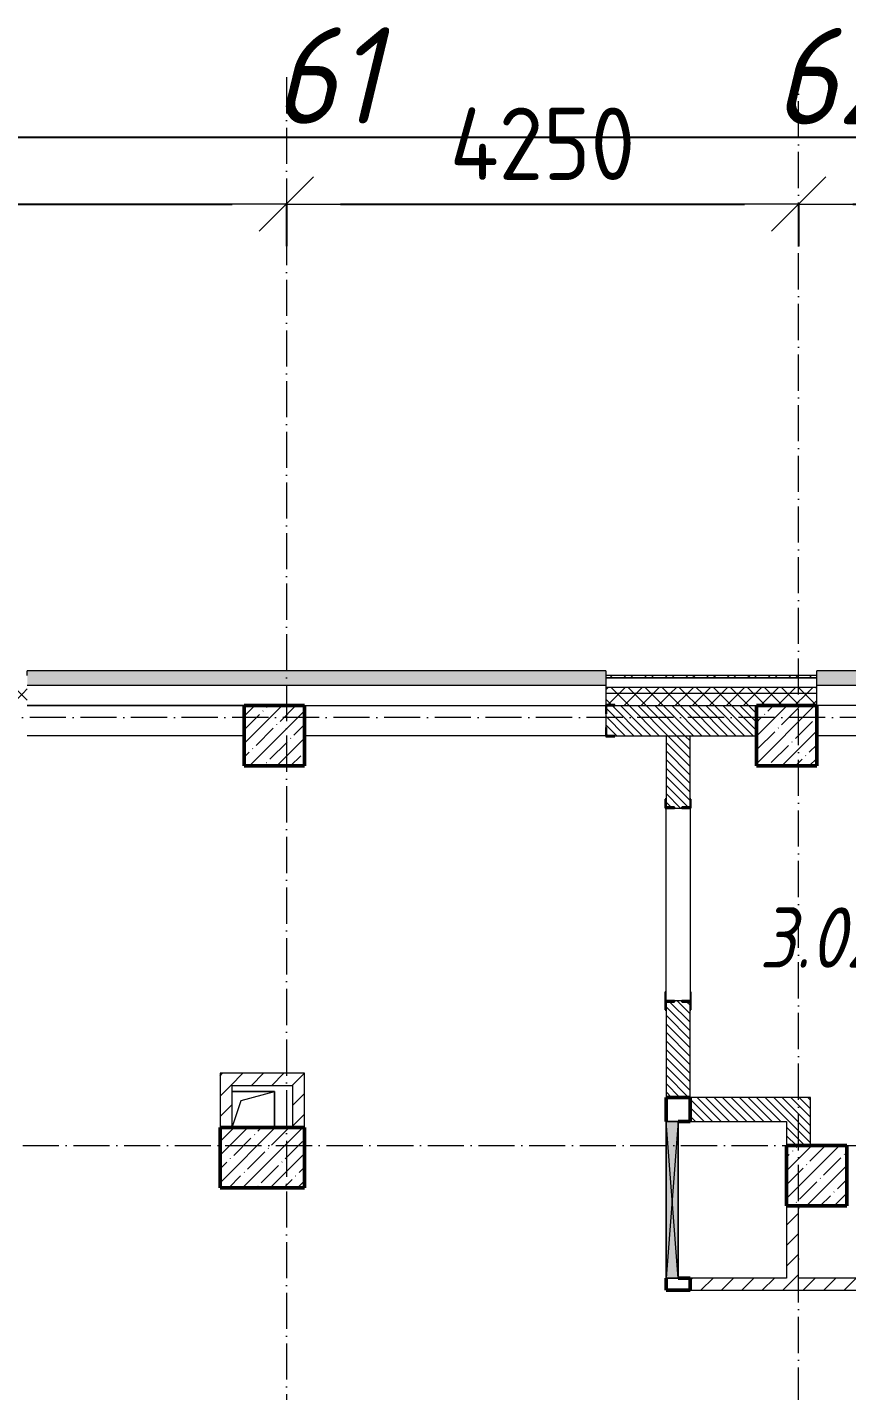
# Model space of a CAD drawing. Header units: millimetres. Extents: x 2294 to 908349, y -83289 to 219220.
# Drawn here: x 252534 to 259334, y 86023 to 97332 of the extents above; entities that cross this region are included whole.
import ezdxf

# ---------------------------------------------------------------- set-up
doc = ezdxf.new("R2010")
doc.units = ezdxf.units.MM
doc.linetypes.add('50_200_ШТРИХ_1Т_ш5_п1_п1_', pattern=[700, 500, -100, 0, -100])
for name, color, linetype, lineweight in [('A-____-____-DIMS', 7, 'Continuous', 9), ('A-DETL-GENF-OTLN', 7, 'Continuous', 9), ('A-FLOR-____-OTLN', 7, 'Continuous', 9), ('A-GENM-____-MCUT', 7, 'Continuous', 25), ('A-GENM-____-OTLN', 7, 'Continuous', 9), ('A-GENM-____-OTLN-1', 7, 'Continuous', 25), ('A-GLAZ-____-OTLN', 7, 'Continuous', 9), ('A-WALL-____-MCUT', 7, 'Continuous', 13), ('A-WALL-____-MCUT-1', 7, 'Continuous', 9), ('A-WALL-____-OTLN', 7, 'Continuous', 9), ('A-WALL-____-PATT-1', 7, 'Continuous', 9), ('A-WALL-FNSH-MCUT-1', 7, 'Continuous', 9), ('I-WALL-____-OTLN', 7, 'Continuous', 9), ('S-COLS-____-MCUT', 7, 'Continuous', 50), ('S-COLS-____-OTLN', 7, 'Continuous', 9), ('S-GRID-____-IDEN', 7, 'Continuous', 9), ('S-GRID-____-OTLN-1', 7, '50_200_ШТРИХ_1Т_ш5_п1_п1_', 9), ('Марки помещений', 7, 'Continuous', 9)]:
    doc.layers.add(name, color=color, linetype=linetype, lineweight=lineweight)
doc.layers.add('A-GLAZ-____-OTLN-1', color=7, linetype='Continuous', lineweight=9, true_color=0xc0c0c0)
doc.styles.add('ISOCPEUR_I_2', font='isocpeui.ttf', dxfattribs={"width": 0.85, "height": 2.3})
doc.styles.add('ISOCPEUR_I_9', font='isocpeui.ttf', dxfattribs={"width": 0.9, "height": 250})
doc.styles.add('СПДС', font='isocpeur.ttf', dxfattribs={"width": 0.9})
doc.dimstyles.new('Размера А3', dxfattribs={"dimtxt": 800, "dimasz": 450, "dimexe": 350, "dimexo": 100, "dimgap": 200, "dimtad": 1, "dimdec": 0, "dimrnd": 10, "dimzin": 0, "dimdsep": 46, "dimtxsty": 'СПДС', "dimblk": 'ARROWHEAD_6', "dimcen": 1, "dimclrd": 5, "dimclre": 5, "dimclrt": 5, "dimazin": 0, "dimtfac": 1, "dimtdec": 0, "dimtmove": 2, "dimatfit": 3, "dimfxl": 1, "dimtolj": 1, "dimtzin": 0, "dimarcsym": 0})
pattern_1 = [(45, (165583.51, 6025.28), (-70.71068, 70.71068), []), (135, (165583.51, 6025.28), (-70.71068, -70.71068), [])]
pattern_2 = [(45, (165583.51, 6025.28), (-84.85281, 84.85281), [])]
pattern_3 = [(135, (165583.507, 6025.276), (-35.35534, -35.35534), [])]

# ---------------------------------------------------------------- blocks, each defined once
blk = doc.blocks.new('ARROWHEAD_6')
at = {"color": 0, "linetype": 'Continuous'}
for p, q in [((-0.5, -0.5), (0.5, 0.5)), ((0, 0), (-1, 0))]:
    blk.add_line(p, q, dxfattribs=at)
blk = doc.blocks.new('*D2675')
at = {"layer": 'A-____-____-DIMS', "color": 0, "lineweight": -2, "transparency": 16777216}
for p, q in [((248734, 95872), (248734, 95516)), ((249184, 95866), (254234, 95866)), ((254684, 95872), (254684, 95516))]:
    blk.add_line(p, q, dxfattribs=at)
at = {"layer": 'Defpoints', "color": 0, "transparency": 16777216}
for p in [(248734, 95972), (254684, 95972), (254684, 95866)]:
    blk.add_point(p, dxfattribs=at)
at = {"layer": 'A-____-____-DIMS', "color": 0, "lineweight": -2, "transparency": 16777216, "xscale": 450, "yscale": 450, "zscale": 450, "rotation": 180}
blk.add_blockref('ARROWHEAD_6', (248734, 95866), dxfattribs=at)
at = {"layer": 'A-____-____-DIMS', "color": 0, "lineweight": -2, "transparency": 16777216, "xscale": 450, "yscale": 450, "zscale": 450}
blk.add_blockref('ARROWHEAD_6', (254684, 95866), dxfattribs=at)
at = {"layer": 'A-____-____-DIMS', "color": 0, "transparency": 16777216, "insert": (251709, 96366), "char_height": 600, "attachment_point": 5, "style": 'СПДС'}
blk.add_mtext('\\A1;5950', dxfattribs=at)
blk = doc.blocks.new('*D2676')
at = {"layer": 'A-____-____-DIMS', "color": 0, "lineweight": -2, "transparency": 16777216}
for p, q in [((254684, 95872), (254684, 95516)), ((255134, 95866), (258484, 95866)), ((258934, 95872), (258934, 95516))]:
    blk.add_line(p, q, dxfattribs=at)
at = {"layer": 'Defpoints', "color": 0, "transparency": 16777216}
for p in [(254684, 95972), (258934, 95972), (258934, 95866)]:
    blk.add_point(p, dxfattribs=at)
at = {"layer": 'A-____-____-DIMS', "color": 0, "lineweight": -2, "transparency": 16777216, "xscale": 450, "yscale": 450, "zscale": 450, "rotation": 180}
blk.add_blockref('ARROWHEAD_6', (254684, 95866), dxfattribs=at)
at = {"layer": 'A-____-____-DIMS', "color": 0, "lineweight": -2, "transparency": 16777216, "xscale": 450, "yscale": 450, "zscale": 450}
blk.add_blockref('ARROWHEAD_6', (258934, 95866), dxfattribs=at)
at = {"layer": 'A-____-____-DIMS', "color": 0, "transparency": 16777216, "insert": (256809, 96366), "char_height": 600, "attachment_point": 5, "style": 'СПДС'}
blk.add_mtext('\\A1;4250', dxfattribs=at)
blk = doc.blocks.new('*D2677')
at = {"layer": 'A-____-____-DIMS', "color": 0, "lineweight": -2, "transparency": 16777216}
for p, q in [((258934, 95872), (258934, 95516)), ((259384, 95866), (262634, 95866)), ((263084, 95872), (263084, 95516))]:
    blk.add_line(p, q, dxfattribs=at)
at = {"layer": 'Defpoints', "color": 0, "transparency": 16777216}
for p in [(258934, 95972), (263084, 95972), (263084, 95866)]:
    blk.add_point(p, dxfattribs=at)
at = {"layer": 'A-____-____-DIMS', "color": 0, "lineweight": -2, "transparency": 16777216, "xscale": 450, "yscale": 450, "zscale": 450, "rotation": 180}
blk.add_blockref('ARROWHEAD_6', (258934, 95866), dxfattribs=at)
at = {"layer": 'A-____-____-DIMS', "color": 0, "lineweight": -2, "transparency": 16777216, "xscale": 450, "yscale": 450, "zscale": 450}
blk.add_blockref('ARROWHEAD_6', (263084, 95866), dxfattribs=at)
at = {"layer": 'A-____-____-DIMS', "color": 0, "transparency": 16777216, "insert": (261009, 96366), "char_height": 600, "attachment_point": 5, "style": 'СПДС'}
blk.add_mtext('\\A1;4150', dxfattribs=at)
blk = doc.blocks.new('*D2679')
at = {"layer": 'A-____-____-DIMS', "color": 0, "lineweight": -2, "transparency": 16777216}
for p, q in [((163234, 96424), (163234, 96068)), ((163684, 96418), (213680, 96418)), ((266284, 96418), (216132, 96418)), ((266734, 96424), (266734, 96068))]:
    blk.add_line(p, q, dxfattribs=at)
at = {"layer": 'Defpoints', "color": 0, "transparency": 16777216}
for p in [(163234, 96524), (266734, 96524), (266734, 96418)]:
    blk.add_point(p, dxfattribs=at)
at = {"layer": 'A-____-____-DIMS', "color": 0, "lineweight": -2, "transparency": 16777216, "xscale": 450, "yscale": 450, "zscale": 450, "rotation": 180}
blk.add_blockref('ARROWHEAD_6', (163234, 96418), dxfattribs=at)
at = {"layer": 'A-____-____-DIMS', "color": 0, "lineweight": -2, "transparency": 16777216, "xscale": 450, "yscale": 450, "zscale": 450}
blk.add_blockref('ARROWHEAD_6', (266734, 96418), dxfattribs=at)
at = {"layer": 'A-____-____-DIMS', "color": 0, "transparency": 16777216, "insert": (213880, 96978), "char_height": 600, "attachment_point": 1, "line_spacing_factor": 1.149209, "style": 'СПДС'}
blk.add_mtext('\\A1;103500', dxfattribs=at)
blk = doc.blocks.new('BSC_Колонна _Прямоугольная - 500х500-V40-АР1_План отверстий 3 этажа в осях 1-64_Ю-ЯЯ')
at = {"layer": 'S-COLS-____-OTLN'}
h = blk.add_hatch(dxfattribs=at)
h.set_pattern_fill('FP_48', color=256, style=0, pattern_type=2)
h.set_pattern_definition([(45, (-89000, -85431.04), (-114.04925, 114.04925), []), (45, (-88885.95, -85431.04), (-114.04925, 114.04925), [201.613, -40.323, 3.353, -36.97])])
h.paths.add_polyline_path([(-250, -250), (250, -250), (250, 250), (-250, 250)], flags=0)
at = {"layer": 'S-COLS-____-MCUT'}
for p, q in [((250, 250), (-250, 250)), ((-250, 250), (-250, -250)), ((250, -250), (250, 250)), ((-250, -250), (250, -250))]:
    blk.add_line(p, q, dxfattribs=at)
blk = doc.blocks.new('BSC_Колонна _Прямоугольная - 500х500-V103-АР1_План отверстий 3 этажа в осях 1-64_Ю-ЯЯ')
at = {"layer": 'S-COLS-____-OTLN'}
h = blk.add_hatch(dxfattribs=at)
h.set_pattern_fill('FP_108', color=256, style=0, pattern_type=2)
h.set_pattern_definition([(135, (85431.04, -93250), (-114.04925, -114.04925), []), (135, (85431.04, -93135.95), (-114.04925, -114.04925), [201.613, -40.323, 3.353, -36.97])])
h.paths.add_polyline_path([(250, 250), (-250, 250), (-250, -250), (250, -250)], flags=0)
at = {"layer": 'S-COLS-____-MCUT'}
for p, q in [((250, 250), (-250, 250)), ((-250, 250), (-250, -250)), ((250, -250), (250, 250)), ((-250, -250), (250, -250))]:
    blk.add_line(p, q, dxfattribs=at)
blk = doc.blocks.new('BSC_Колонна _Прямоугольная - 500х700-V142-АР1_План отверстий 3 этажа в осях 1-64_Ю-ЯЯ')
at = {"layer": 'S-COLS-____-OTLN'}
h = blk.add_hatch(dxfattribs=at)
h.set_pattern_fill('FP_147', color=256, style=0, pattern_type=2)
h.set_pattern_definition([(315, (-81931.04, 88900), (114.04925, 114.04925), []), (315, (-81931.04, 88785.95), (114.04925, 114.04925), [201.613, -40.323, 3.353, -36.97])])
h.paths.add_polyline_path([(-250, -350), (250, -350), (250, 350), (-250, 350)], flags=0)
at = {"layer": 'S-COLS-____-MCUT'}
for p, q in [((250, 350), (-250, 350)), ((-250, 350), (-250, -350)), ((250, -350), (250, 350)), ((-250, -350), (250, -350))]:
    blk.add_line(p, q, dxfattribs=at)
blk = doc.blocks.new('BSC_Колонна _Прямоугольная - 500х500-V147-АР1_План отверстий 3 этажа в осях 1-64_Ю-ЯЯ')
at = {"layer": 'S-COLS-____-OTLN'}
h = blk.add_hatch(dxfattribs=at)
h.set_pattern_fill('FP_153', color=256, style=0, pattern_type=2)
h.set_pattern_definition([(135, (81781.04, -93500), (-114.04925, -114.04925), []), (135, (81781.04, -93385.95), (-114.04925, -114.04925), [201.613, -40.323, 3.353, -36.97])])
h.paths.add_polyline_path([(250, 250), (-250, 250), (-250, -250), (250, -250)], flags=0)
at = {"layer": 'S-COLS-____-MCUT'}
for p, q in [((250, 250), (-250, 250)), ((-250, 250), (-250, -250)), ((250, -250), (250, 250)), ((-250, -250), (250, -250))]:
    blk.add_line(p, q, dxfattribs=at)
blk = doc.blocks.new('Фахверк_СКБ_Уголок - 250_2700-27497298-АР1_План отверстий 3 этажа в осях 1-64_Ю-ЯЯ')
at = {"layer": 'A-GENM-____-MCUT'}
for p, q in [((200, 181), (125, 181)), ((125, 181), (125, 106)), ((131, 106), (131, 175)), ((131, 175), (200, 175)), ((200, 175), (200, 181)), ((125, 106), (131, 106)), ((131, -6), (125, -6)), ((125, -6), (125, -81)), ((125, -81), (200, -81)), ((131, -75), (131, -6)), ((200, -75), (131, -75)), ((200, -81), (200, -75))]:
    blk.add_line(p, q, dxfattribs=at)
blk = doc.blocks.new('Фахверк_СКБ_Уголок - 200_3960-28268576-АР1_План отверстий 3 этажа в осях 1-64_Ю-ЯЯ')
at = {"layer": 'A-GENM-____-MCUT'}
for p, q in [((200, 156), (125, 156)), ((125, 156), (125, 81)), ((131, 81), (131, 150)), ((131, 150), (200, 150)), ((200, 150), (200, 156)), ((125, 81), (131, 81)), ((131, 19), (125, 19)), ((125, 19), (125, -56)), ((131, -50), (131, 19)), ((125, -56), (200, -56)), ((200, -50), (131, -50)), ((200, -56), (200, -50))]:
    blk.add_line(p, q, dxfattribs=at)
blk = doc.blocks.new('154_Стойка_СКБ_Уголок - СМ-2180_200-28268025-АР1_План отверстий 3 этажа в осях 1-64_Ю-ЯЯ')
at = {"layer": 'A-GENM-____-MCUT'}
for p, q in [((125, 156), (125, 81)), ((200, 156), (125, 156)), ((131, 81), (131, 150)), ((131, 150), (200, 150)), ((200, 150), (200, 156)), ((125, 81), (131, 81)), ((131, 19), (125, 19)), ((125, 19), (125, -56)), ((131, -50), (131, 19)), ((125, -56), (200, -56)), ((200, -50), (131, -50)), ((200, -56), (200, -50))]:
    blk.add_line(p, q, dxfattribs=at)
blk = doc.blocks.new('Стойка_Влож_Полоса боковая - Полоса-28213942-АР1_План отверстий 3 этажа в осях 1-64_Ю-ЯЯ')
at = {"layer": 'A-GENM-____-OTLN'}
for p, q in [((-5, 60), (0, 60)), ((-5, -60), (-5, 60)), ((0, -60), (-5, -60))]:
    blk.add_line(p, q, dxfattribs=at)
blk = doc.blocks.new('Стойка_Влож_Уголок_Опорный - Уголок-28213941-АР1_План отверстий 3 этажа в осях 1-64_Ю-ЯЯ')
at = {"layer": 'A-GENM-____-OTLN'}
for p, q in [((-212, -6), (-212, 0)), ((0, 0), (0, -6)), ((-212, -75), (-212, -6)), ((-212, -6), (-206, -6)), ((-212, -75), (-206, -75)), ((-6, -6), (0, -6)), ((-6, -75), (0, -75)), ((0, -6), (0, -75))]:
    blk.add_line(p, q, dxfattribs=at)
blk = doc.blocks.new('AR_Отверстие прямоугольное _в плите_ - AR_Отверстие прямоугольное _в плите_-30552577-АР1_План отверстий 3 этажа в осях 1-64_Ю-ЯЯ')
at = {"layer": 'A-GENM-____-OTLN'}
for p, q in [((175, 150), (-175, 150)), ((-100, 75), (175, 150)), ((175, -150), (175, 150)), ((-175, -150), (-100, 75))]:
    blk.add_line(p, q, dxfattribs=at)
blk = doc.blocks.new('Отлив_СКБ - Отлив витража_120_НВФ-31886035-АР1_План отверстий 3 этажа в осях 1-64_Ю-ЯЯ')
at = {"layer": 'A-GLAZ-____-OTLN-1'}
for points in [[(4800, 2), (4800, 120), (0, 120), (0, 2), (1409, 2)], [(4800, 0), (4800, 2), (0, 2), (0, 0), (1409, 0)]]:
    blk.add_hatch(color=256, dxfattribs=at).paths.add_polyline_path(points, flags=0)
at = {"layer": 'A-GLAZ-____-OTLN'}
for p, q in [((0, 83), (0, 120)), ((4800, 120), (0, 120)), ((4800, 120), (4800, 83)), ((0, 2), (4800, 2)), ((4800, 0), (0, 0))]:
    blk.add_line(p, q, dxfattribs=at)
blk = doc.blocks.new('Отлив_СКБ - Отлив витража_120_НВФ-31885289-АР1_План отверстий 3 этажа в осях 1-64_Ю-ЯЯ')
at = {"layer": 'A-GLAZ-____-OTLN-1'}
for points in [[(1000, 2), (1000, 120), (0, 120), (0, 2), (162, 2)], [(1000, 0), (1000, 2), (0, 2), (0, 0), (162, 0)]]:
    blk.add_hatch(color=256, dxfattribs=at).paths.add_polyline_path(points, flags=0)
at = {"layer": 'A-GLAZ-____-OTLN'}
for p, q in [((0, 83), (0, 120)), ((1000, 120), (0, 120)), ((1000, 120), (1000, 83)), ((0, 2), (1000, 2)), ((1000, 0), (0, 0))]:
    blk.add_line(p, q, dxfattribs=at)
blk = doc.blocks.new('AR_Отверстие прямоугольное _в стене_ - AR_Отверстие прямоугольное _в стене__ОВ-36938153-АР1_План отверстий 3 этажа в осях 1-64_Ю-ЯЯ')
at = {"layer": 'A-GLAZ-____-OTLN'}
blk.add_hatch(color=256, dxfattribs=at).paths.add_polyline_path([(650, -50), (650, 50), (-650, 50), (-650, -50)], flags=0)
at = {"layer": 'A-DETL-GENF-OTLN'}
for p, q in [((-650, -50), (-650, 50)), ((-650, 50), (650, 50)), ((650, 50), (-650, -50)), ((-650, 50), (650, -50)), ((650, 50), (-650, 50)), ((-650, 50), (-650, -50)), ((650, 50), (650, -50)), ((650, -50), (650, 50)), ((650, -50), (-650, -50)), ((-650, -50), (650, -50))]:
    blk.add_line(p, q, dxfattribs=at)
blk = doc.blocks.new('BSC_Колонна _Прямоугольная1 - 200х100 _металл_-V212-АР1_План отверстий 3 этажа в осях 1-64_Ю-ЯЯ')
at = {"layer": 'S-COLS-____-MCUT'}
for p, q in [((-100, 50), (-100, -50)), ((100, 50), (0, 50)), ((100, -50), (100, 50)), ((-100, -50), (100, -50))]:
    blk.add_line(p, q, dxfattribs=at)
blk = doc.blocks.new('BSC_Колонна _Прямоугольная1 - 200х200 _металл_-V213-АР1_План отверстий 3 этажа в осях 1-64_Ю-ЯЯ')
at = {"layer": 'S-COLS-____-MCUT'}
for p, q in [((100, 100), (-100, 100)), ((-100, 100), (-100, -100)), ((100, -100), (100, 100)), ((0, -100), (100, -100))]:
    blk.add_line(p, q, dxfattribs=at)
blk = doc.blocks.new('3floor')
at = {"layer": 'A-WALL-____-PATT-1'}
h = blk.add_hatch(dxfattribs=at)
h.set_pattern_fill('FP_6', color=256, style=0, pattern_type=2)
h.set_pattern_definition([(45, (165583.51, 6025.28), (-85.53659, 85.53659), []), (45, (165640.53, 6025.28), (-85.53659, 85.53659), [])])
h.paths.add_polyline_path([(267064, 91936), (267084, 91936), (267084, 91956), (260084, 91956), (260084, 91936), (264547, 91936)], flags=0)
h.paths.add_polyline_path([(259084, 91936), (259084, 91956), (257334, 91956), (257334, 91936), (257478, 91936)], flags=0)
h = blk.add_hatch(dxfattribs=at)
h.set_pattern_fill('FP_4', color=256, style=0, pattern_type=2)
h.set_pattern_definition(pattern_1)
h.paths.add_polyline_path([(267064, 91806), (267064, 91856), (260084, 91856), (260084, 91806), (264547, 91806)], flags=0)
h.paths.add_polyline_path([(259084, 91806), (259084, 91856), (257334, 91856), (257334, 91806), (257478, 91806)], flags=0)
h.paths.add_polyline_path([(251409, 91806), (252534, 91806), (252534, 91856), (251409, 91856)], flags=0)
h.paths.add_polyline_path([(249609, 91806), (249609, 91856), (248484, 91856), (248484, 91806), (249524, 91806)], flags=0)
h.paths.add_polyline_path([(245989, 91806), (246684, 91806), (246684, 91856), (245634, 91856), (245634, 91806)], flags=0)
h.paths.add_polyline_path([(242634, 91806), (243834, 91806), (243834, 91856), (242634, 91856)], flags=0)
h.paths.add_polyline_path([(240834, 91806), (240834, 91856), (237284, 91856), (237284, 91806), (239803, 91806)], flags=0)
h.paths.add_polyline_path([(235484, 91806), (235484, 91856), (234284, 91856), (234284, 91806)], flags=0)
h.paths.add_polyline_path([(229484, 91806), (229484, 91856), (228234, 91856), (228234, 91806), (229198, 91806)], flags=0)
h.paths.add_polyline_path([(231284, 91806), (232484, 91806), (232484, 91856), (231284, 91856)], flags=0)
h.paths.add_polyline_path([(223434, 91806), (223434, 91856), (222234, 91856), (222234, 91806)], flags=0)
h.paths.add_polyline_path([(226434, 91806), (226434, 91856), (225234, 91856), (225234, 91806), (225663, 91806)], flags=0)
h.paths.add_polyline_path([(220434, 91806), (220434, 91856), (219234, 91856), (219234, 91806)], flags=0)
h.paths.add_polyline_path([(217434, 91806), (217434, 91856), (215634, 91856), (215634, 91806)], flags=0)
h = blk.add_hatch(dxfattribs=at)
h.set_pattern_fill('FP_4', color=256, style=0, pattern_type=2)
h.set_pattern_definition(pattern_1)
h.paths.add_polyline_path([(266984, 91706), (267064, 91706), (267064, 91806), (260084, 91806), (260084, 91706), (266934, 91706)], flags=0)
h.paths.add_polyline_path([(259084, 91706), (259084, 91806), (257334, 91806), (257334, 91712), (257409, 91712), (257409, 91706), (258584, 91706)], flags=0)
h.paths.add_polyline_path([(249534, 91706), (249534, 91712), (249609, 91712), (249609, 91806), (248484, 91806), (248484, 91706), (249524, 91706)], flags=0)
h.paths.add_polyline_path([(252175, 91706), (252459, 91706), (252459, 91712), (252534, 91712), (252534, 91806), (251409, 91806), (251409, 91712), (251484, 91712), (251484, 91706)], flags=0)
h.paths.add_polyline_path([(246609, 91706), (246609, 91712), (246684, 91712), (246684, 91806), (245634, 91806), (245634, 91712), (245709, 91712), (245709, 91706), (245989, 91706)], flags=0)
h.paths.add_polyline_path([(243759, 91706), (243759, 91712), (243834, 91712), (243834, 91806), (242634, 91806), (242634, 91712), (242709, 91712), (242709, 91706), (243584, 91706)], flags=0)
h.paths.add_polyline_path([(240834, 91706), (240834, 91806), (237284, 91806), (237284, 91712), (237359, 91712), (237359, 91706), (240334, 91706)], flags=0)
h.paths.add_polyline_path([(234784, 91706), (235409, 91706), (235409, 91712), (235484, 91712), (235484, 91806), (234284, 91806), (234284, 91706)], flags=0)
h.paths.add_polyline_path([(228834, 91706), (229409, 91706), (229409, 91712), (229484, 91712), (229484, 91806), (228234, 91806), (228234, 91712), (228309, 91712), (228309, 91706), (228334, 91706)], flags=0)
h.paths.add_polyline_path([(231359, 91706), (232409, 91706), (232409, 91712), (232484, 91712), (232484, 91806), (231284, 91806), (231284, 91712), (231359, 91712)], flags=0)
h.paths.add_polyline_path([(225663, 91706), (226359, 91706), (226359, 91712), (226434, 91712), (226434, 91806), (225234, 91806), (225234, 91712), (225309, 91712), (225309, 91706)], flags=0)
h.paths.add_polyline_path([(223359, 91706), (223359, 91712), (223434, 91712), (223434, 91806), (222234, 91806), (222234, 91712), (222309, 91712), (222309, 91706), (222834, 91706)], flags=0)
h.paths.add_polyline_path([(219309, 91706), (220359, 91706), (220359, 91712), (220434, 91712), (220434, 91806), (219234, 91806), (219234, 91712), (219309, 91712)], flags=0)
h.paths.add_polyline_path([(217359, 91706), (217359, 91712), (217434, 91712), (217434, 91806), (215634, 91806), (215634, 91706), (216584, 91706)], flags=0)
h = blk.add_hatch(dxfattribs=at)
h.set_pattern_fill('FP_9', color=256, style=0, pattern_type=2)
h.set_pattern_definition(pattern_3)
h.paths.add_polyline_path([(258584, 91456), (258584, 91706), (257340, 91706), (257340, 91637), (257334, 91637), (257334, 91525), (257340, 91525), (257340, 91456), (257478, 91456)], flags=0)
h = blk.add_hatch(dxfattribs=at)
h.set_pattern_fill('FP_9', color=256, style=0, pattern_type=2)
h.set_pattern_definition(pattern_3)
h.paths.add_polyline_path([(258034, 88456), (258034, 89250), (257965, 89250), (257965, 89256), (257903, 89256), (257903, 89250), (257834, 89250), (257834, 88456), (257934, 88456)], flags=0)
h.paths.add_polyline_path([(257965, 90856), (257965, 90862), (258034, 90862), (258034, 91456), (257834, 91456), (257834, 90862), (257903, 90862), (257903, 90856)], flags=0)
h = blk.add_hatch(dxfattribs=at)
h.set_pattern_fill('FP_7', color=256, style=0, pattern_type=2)
h.set_pattern_definition(pattern_2)
h.paths.add_polyline_path([(254734, 88556), (254734, 88656), (254134, 88656), (254134, 88556), (254234, 88556)], flags=0)
h = blk.add_hatch(dxfattribs=at)
h.set_pattern_fill('FP_7', color=256, style=0, pattern_type=2)
h.set_pattern_definition(pattern_2)
h.paths.add_polyline_path([(254234, 88206), (254234, 88556), (254134, 88556), (254134, 88206)], flags=0)
h = blk.add_hatch(dxfattribs=at)
h.set_pattern_fill('FP_7', color=256, style=0, pattern_type=2)
h.set_pattern_definition(pattern_2)
h.paths.add_polyline_path([(254834, 88206), (254834, 88656), (254734, 88656), (254734, 88206)], flags=0)
h = blk.add_hatch(dxfattribs=at)
h.set_pattern_fill('FP_9', color=256, style=0, pattern_type=2)
h.set_pattern_definition(pattern_3)
h.paths.add_polyline_path([(258834, 88256), (258834, 88456), (258034, 88456), (258034, 88256)], flags=0)
h = blk.add_hatch(dxfattribs=at)
h.set_pattern_fill('FP_9', color=256, style=0, pattern_type=2)
h.set_pattern_definition(pattern_3)
h.paths.add_polyline_path([(259034, 88056), (259034, 88456), (258834, 88456), (258834, 88056)], flags=0)
h = blk.add_hatch(dxfattribs=at)
h.set_pattern_fill('FP_7', color=256, style=0, pattern_type=2)
h.set_pattern_definition(pattern_2)
h.paths.add_polyline_path([(258934, 86956), (258934, 87556), (258834, 87556), (258834, 86956)], flags=0)
h = blk.add_hatch(dxfattribs=at)
h.set_pattern_fill('FP_7', color=256, style=0, pattern_type=2)
h.set_pattern_definition(pattern_2)
h.paths.add_polyline_path([(258034, 86856), (259534, 86856), (259534, 86956), (258034, 86956), (258034, 86867)], flags=0)
at = {"layer": 'A-FLOR-____-OTLN'}
for p, q in [((254234, 88506), (254584, 88506)), ((254584, 88506), (254584, 88206))]:
    blk.add_line(p, q, dxfattribs=at)
at = {"layer": 'A-WALL-____-MCUT'}
for p, q in [((259084, 91936), (257334, 91936)), ((257334, 91936), (257334, 91712)), ((259084, 91706), (259084, 91936)), ((257334, 91637), (257334, 91525)), ((257409, 91456), (258584, 91456)), ((257834, 91456), (257834, 90931)), ((258034, 90931), (258034, 91456)), ((257903, 90856), (257965, 90856)), ((257965, 89256), (257903, 89256)), ((257834, 89181), (257834, 88456)), ((258034, 88456), (258034, 89181)), ((259034, 88456), (258034, 88456)), ((259034, 88056), (259034, 88456)), ((258034, 88256), (258834, 88256)), ((258834, 88256), (258834, 88056))]:
    blk.add_line(p, q, dxfattribs=at)
at = {"layer": 'A-WALL-____-MCUT-1'}
for p, q in [((259084, 91856), (257334, 91856)), ((259084, 91806), (257334, 91806)), ((257409, 91706), (258584, 91706))]:
    blk.add_line(p, q, dxfattribs=at)
at = {"layer": 'A-WALL-____-OTLN'}
for p, q in [((254334, 91706), (252534, 91706)), ((252534, 91706), (254334, 91706)), ((254834, 91706), (257334, 91706)), ((257334, 91706), (257334, 91706)), ((260084, 91706), (259084, 91706)), ((254334, 91456), (252534, 91456)), ((257334, 91456), (254834, 91456)), ((260084, 91456), (259084, 91456))]:
    blk.add_line(p, q, dxfattribs=at)
at = {"layer": 'A-WALL-FNSH-MCUT-1'}
for p, q in [((259084, 91956), (257334, 91956)), ((257334, 91956), (257334, 91936)), ((259084, 91936), (259084, 91956)), ((257334, 91936), (259084, 91936)), ((254834, 88656), (254134, 88656)), ((254134, 88656), (254134, 88206)), ((254234, 88556), (254734, 88556)), ((254234, 88206), (254234, 88556)), ((254734, 88556), (254734, 88206)), ((254834, 88206), (254834, 88656)), ((258834, 87556), (258834, 86956)), ((258934, 86956), (258934, 87556)), ((258834, 86956), (258034, 86956)), ((258034, 86856), (264584, 86856)), ((260984, 86956), (258934, 86956))]:
    blk.add_line(p, q, dxfattribs=at)
at = {"layer": 'I-WALL-____-OTLN'}
for p, q in [((257834, 89256), (257834, 90856)), ((258034, 90856), (258034, 89256))]:
    blk.add_line(p, q, dxfattribs=at)
at = {"layer": 'A-GENM-____-OTLN'}
for name, p, rotation in [('Стойка_Влож_Уголок_Опорный - Уголок-28213941-АР1_План отверстий 3 этажа в осях 1-64_Ю-ЯЯ', (257828, 89256), 180), ('Стойка_Влож_Полоса боковая - Полоса-28213942-АР1_План отверстий 3 этажа в осях 1-64_Ю-ЯЯ', (257934, 89256), 270)]:
    blk.add_blockref(name, p, dxfattribs=dict(at, rotation=rotation))
blk.add_blockref('AR_Отверстие прямоугольное _в плите_ - AR_Отверстие прямоугольное _в плите_-30552577-АР1_План отверстий 3 этажа в осях 1-64_Ю-ЯЯ', (254409, 88356), dxfattribs=at)
at = {"layer": 'A-GENM-____-OTLN-1'}
blk.add_blockref('Фахверк_СКБ_Уголок - 250_2700-27497298-АР1_План отверстий 3 этажа в осях 1-64_Ю-ЯЯ', (257209, 91531), dxfattribs=at)
for name, p, rotation in [('Фахверк_СКБ_Уголок - 200_3960-28268576-АР1_План отверстий 3 этажа в осях 1-64_Ю-ЯЯ', (257984, 90731), 90), ('154_Стойка_СКБ_Уголок - СМ-2180_200-28268025-АР1_План отверстий 3 этажа в осях 1-64_Ю-ЯЯ', (257884, 89381), 270)]:
    blk.add_blockref(name, p, dxfattribs=dict(at, rotation=rotation))
at = {"layer": 'A-GLAZ-____-OTLN'}
for name, p in [('Отлив_СКБ - Отлив витража_120_НВФ-31886035-АР1_План отверстий 3 этажа в осях 1-64_Ю-ЯЯ', (252534, 91873)), ('Отлив_СКБ - Отлив витража_120_НВФ-31885289-АР1_План отверстий 3 этажа в осях 1-64_Ю-ЯЯ', (259084, 91873))]:
    blk.add_blockref(name, p, dxfattribs=at)
at = {"layer": 'A-GLAZ-____-OTLN', "rotation": 270}
blk.add_blockref('AR_Отверстие прямоугольное _в стене_ - AR_Отверстие прямоугольное _в стене__ОВ-36938153-АР1_План отверстий 3 этажа в осях 1-64_Ю-ЯЯ', (257884, 87606), dxfattribs=at)
at = {"layer": 'S-COLS-____-OTLN'}
for name, p in [('BSC_Колонна _Прямоугольная - 500х500-V40-АР1_План отверстий 3 этажа в осях 1-64_Ю-ЯЯ', (254584, 91456)), ('BSC_Колонна _Прямоугольная1 - 200х200 _металл_-V213-АР1_План отверстий 3 этажа в осях 1-64_Ю-ЯЯ', (257934, 88356)), ('BSC_Колонна _Прямоугольная1 - 200х100 _металл_-V212-АР1_План отверстий 3 этажа в осях 1-64_Ю-ЯЯ', (257934, 86906))]:
    blk.add_blockref(name, p, dxfattribs=at)
for name, p, rotation in [('BSC_Колонна _Прямоугольная - 500х500-V103-АР1_План отверстий 3 этажа в осях 1-64_Ю-ЯЯ', (258834, 91456), 269.9999999999997), ('BSC_Колонна _Прямоугольная - 500х700-V142-АР1_План отверстий 3 этажа в осях 1-64_Ю-ЯЯ', (254484, 87956), 89.9999999999999), ('BSC_Колонна _Прямоугольная - 500х500-V147-АР1_План отверстий 3 этажа в осях 1-64_Ю-ЯЯ', (259084, 87806), 269.9999999999997)]:
    blk.add_blockref(name, p, dxfattribs=dict(at, rotation=rotation))
at = {"layer": 'Марки помещений', "insert": (258607, 90032), "char_height": 500, "width": 785.65, "attachment_point": 1, "style": 'ISOCPEUR_I_2'}
blk.add_mtext('3.020', dxfattribs=at)
blk = doc.blocks.new('3osi')
at = {"layer": 'S-GRID-____-OTLN-1', "color": 251, "ltscale": 0.6, "true_color": 0x636466}
for p, q in [((254683.5, 96918.1), (254683.5, 46006.3)), ((258933.5, 46006.3), (258933.5, 96918.1)), ((269657.9, 91606.3), (160914.7, 91606.3)), ((160914.7, 88056.3), (269657.9, 88056.3))]:
    blk.add_line(p, q, dxfattribs=at)
at = {"layer": 'S-GRID-____-IDEN', "char_height": 800, "attachment_point": 1, "style": 'ISOCPEUR_I_9'}
for s, insert, width in [('61', (254573, 97332.1), 346.329), ('62', (258728.6, 97326.9), 404.05)]:
    blk.add_mtext(s, dxfattribs=dict(at, insert=insert, width=width))
at = {"layer": 'A-____-____-DIMS'}
dim = blk.add_linear_dim(base=(266733.5, 96417.9), p1=(163233.5, 96524), p2=(266733.5, 96524), dimstyle='Размера А3', override={"dimtxt": 600, "dimclrd": 0, "dimclre": 0, "dimclrt": 0}, dxfattribs=at)
dim.commit()
dim.dimension.update_dxf_attribs({"geometry": '*D2679', "text_midpoint": (214906.4, 96577.9), "dimtype": 160})
for base, p1, p2, picture, middle in [((254683.5, 95865.7), (248733.5, 95971.8), (254683.5, 95971.8), '*D2675', (251708.5, 96365.7)), ((258933.5, 95865.7), (254683.5, 95971.8), (258933.5, 95971.8), '*D2676', (256808.5, 96365.7)), ((263083.5, 95865.7), (258933.5, 95971.8), (263083.5, 95971.8), '*D2677', (261008.5, 96365.7))]:
    dim = blk.add_linear_dim(base=base, p1=p1, p2=p2, dimstyle='Размера А3', override={"dimtxt": 600, "dimclrd": 0, "dimclre": 0, "dimclrt": 0}, dxfattribs=at)
    dim.commit()
    dim.dimension.update_dxf_attribs({"geometry": picture, "text_midpoint": middle})

msp = doc.modelspace()

# ---------------------------------------------------------------- block references
for name in ['3osi', '3floor']:
    msp.add_blockref(name, (0, 0))

doc.saveas('drawing.dxf')
